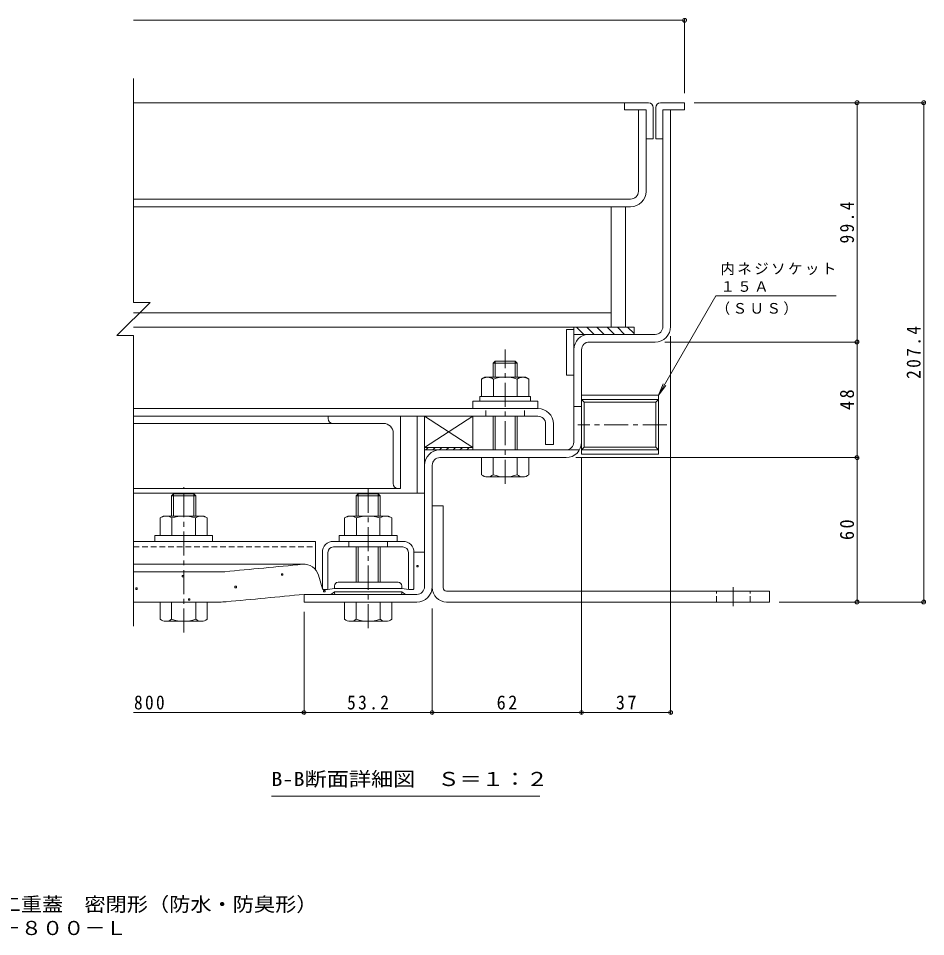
# Model space of a CAD drawing. Units: millimetres at full size. Extents: x -472 to 546, y -392 to 380.
# Drawn here: x 127.8 to 504.5, y -392.4 to -11 of the extents above; entities that cross this region are included whole.
import ezdxf
from ezdxf.enums import TextEntityAlignment as Align

# ---------------------------------------------------------------- set-up
doc = ezdxf.new("R2010")
doc.units = ezdxf.units.MM
doc.header["$LTSCALE"] = 2
doc.header["$PDMODE"] = 32
doc.header["$PDSIZE"] = 1.6
doc.linetypes.add('CHAIN1', pattern=[8, 5, -1, 1, -1])
doc.linetypes.add('DASHED1', pattern=[1.8, 1.2, -0.6])
for name, color, linetype, lineweight in [('D-1', 2, 'Continuous', 9), ('D-2', 3, 'Continuous', 9), ('D-3', 4, 'Continuous', 9), ('D-4', 4, 'Continuous', 9), ('D-5', 7, 'Continuous', 9), ('D-6', 6, 'Continuous', 9), ('D-7', 5, 'Continuous', 5), ('D-8', 5, 'Continuous', 5), ('D-9', 134, 'Continuous', 5), ('D-A', 3, 'Continuous', 9), ('D-B', 2, 'Continuous', 9), ('D-C', 7, 'Continuous', 9), ('D-E', 3, 'Continuous', 9), ('D-F', 7, 'Continuous', 9), ('F-5_F-5ﾚｲﾔ', 7, 'Continuous', 9)]:
    doc.layers.add(name, color=color, linetype=linetype, lineweight=lineweight)
doc.styles.add('ＭＳ ゴシック', font='')
doc.styles.get('ＭＳ ゴシック').set_extended_font_data('MS Gothic')

msp = doc.modelspace()

# ---------------------------------------------------------------- linework, layer by layer
at = {"layer": 'D-1'}
for p, q in [((395.405, -139.069), (395.405, -49.069)), ((395.405, -49.069), (398.605, -49.069)), ((398.605, -139.069), (398.605, -49.069)), ((392.205, -142.269), (364.804, -142.269)), ((358.404, -187.07), (358.404, -148.669)), ((361.604, -148.669), (361.604, -187.07)), ((364.804, -145.469), (392.205, -145.469)), ((393.604, -167.493), (361.604, -167.493)), ((361.604, -167.493), (361.604, -192.093)), ((393.604, -167.493), (393.604, -192.093)), ((392.442, -170.477), (362.766, -170.477)), ((362.766, -189.108), (362.766, -170.477)), ((393.604, -169.315), (392.442, -170.477)), ((392.442, -170.477), (392.442, -189.108)), ((361.604, -172.27), (358.404, -172.27)), ((360.747, -190.27), (302.805, -190.27)), ((361.604, -190.27), (362.766, -189.108)), ((393.604, -190.27), (361.604, -190.27)), ((392.442, -189.108), (362.766, -189.108)), ((393.604, -190.27), (392.442, -189.108)), ((324.905, -193.47), (302.805, -193.47)), ((334.905, -193.47), (355.204, -193.47)), ((393.604, -192.093), (361.604, -192.093)), ((296.405, -247.07), (296.405, -196.67)), ((299.605, -196.67), (299.605, -247.07)), ((246.405, -250.27), (293.205, -250.27))]:
    msp.add_line(p, q, dxfattribs=at)
for points in [[(393.604, -169.315), (361.604, -169.315), (362.766, -170.477)], [(293.205, -253.47), (246.405, -253.47), (246.405, -250.27)]]:
    msp.add_lwpolyline(points, dxfattribs=at)
for centre, radius, start, end in [((392.205, -139.069), 6.4, 270, 0), ((392.205, -139.069), 3.2, 270, 0), ((364.804, -148.669), 6.4, 90, 180), ((364.804, -148.669), 3.2, 90, 180), ((302.805, -196.67), 6.4, 90, 180), ((355.204, -187.07), 6.4, 270, 0), ((355.204, -187.07), 3.2, 270, 0), ((302.805, -196.67), 3.2, 90, 180), ((293.205, -247.07), 3.2, 270, 0), ((293.205, -247.07), 6.4, 270, 0)]:
    msp.add_arc(centre, radius, start, end, dxfattribs=at)
at = {"layer": 'D-2'}
for p, q in [((385.205, -82.869), (385.205, -49.069)), ((388.405, -49.069), (385.205, -49.069)), ((388.405, -82.869), (388.405, -49.069)), ((382.005, -86.069), (175.553, -86.069)), ((175.553, -89.269), (382.005, -89.269))]:
    msp.add_line(p, q, dxfattribs=at)
for radius in [6.4, 3.2]:
    msp.add_arc((382.005, -82.869), radius, 270, 0, dxfattribs=at)
at = {"layer": 'D-3'}
for p, q in [((379.405, -46.069), (175.553, -46.069)), ((379.405, -46.069), (379.405, -49.069)), ((389.405, -46.069), (379.405, -46.069)), ((379.405, -49.069), (388.405, -49.069)), ((388.405, -49.069), (388.405, -61.069)), ((391.405, -48.069), (391.405, -61.069)), ((392.405, -48.069), (392.405, -61.069)), ((394.405, -46.069), (404.405, -46.069)), ((395.405, -49.069), (395.405, -61.069)), ((388.405, -61.069), (391.405, -61.069)), ((392.405, -61.069), (395.405, -61.069))]:
    msp.add_line(p, q, dxfattribs=at)
msp.add_lwpolyline([(404.405, -46.069), (404.405, -49.069), (395.405, -49.069)], dxfattribs=at)
for centre, start, end in [((389.405, -48.069), 0, 90), ((394.405, -48.069), 90, 180)]:
    msp.add_arc(centre, 2, start, end, dxfattribs=at)
at = {"layer": 'D-4'}
for p, q in [((292.005, -232.8), (296.405, -232.8)), ((292.005, -248.02), (292.005, -232.87)), ((296.405, -247.07), (296.405, -232.8)), ((246.394, -237.741), (175.553, -237.741)), ((175.553, -240.97), (210.737, -240.97)), ((254.005, -248.02), (252.414, -242.313)), ((259.005, -247.77), (256.055, -248.27)), ((287.005, -247.77), (259.005, -247.77)), ((246.405, -250.27), (257.509, -250.27)), ((254.255, -248.27), (254.005, -248.02)), ((256.055, -248.27), (254.255, -248.27)), ((259.005, -249.27), (257.509, -250.27)), ((259.005, -249.27), (287.005, -249.27)), ((287.005, -249.27), (288.5, -250.27)), ((293.205, -250.27), (288.5, -250.27)), ((211.31, -253.47), (175.553, -253.47))]:
    msp.add_line(p, q, dxfattribs=at)
at = {"layer": 'D-4', "color": 134, "lineweight": 5}
for p, q in [((259.005, -246.77), (259.005, -247.77)), ((259.005, -247.77), (287.005, -247.77)), ((285.505, -245.27), (260.505, -245.27)), ((287.005, -246.77), (287.005, -247.77)), ((259.005, -249.27), (287.005, -249.27)), ((259.005, -249.77), (259.005, -249.27)), ((286.505, -250.27), (259.505, -250.27)), ((287.005, -249.77), (287.005, -249.27))]:
    msp.add_line(p, q, dxfattribs=at)
at = {"layer": 'D-4', "color": 2}
for points in [[(293.153, -238.849), (293.153, -238.248), (293.753, -238.248), (293.753, -238.849)], [(195.801, -243.01), (195.801, -242.41), (196.401, -242.41), (196.401, -243.01)], [(237.027, -242.316), (237.027, -241.716), (237.627, -241.716), (237.627, -242.316)], [(176.483, -248.186), (176.483, -247.586), (177.083, -247.586), (177.083, -248.186)], [(217.708, -247.493), (217.708, -246.892), (218.308, -246.892), (218.308, -247.493)], [(254.516, -249.201), (254.516, -248.601), (255.116, -248.601), (255.116, -249.201)], [(198.39, -252.669), (198.39, -252.069), (198.99, -252.069), (198.99, -252.669)]]:
    msp.add_lwpolyline(points, close=True, dxfattribs=at)
at = {"layer": 'D-4'}
msp.add_lwpolyline([(287.005, -247.77), (289.955, -248.27), (291.755, -248.27), (292.005, -248.02)], dxfattribs=at)
for centre, radius, start, end in [((-253.595, 4839.522), 5101.792, 275.2529, 275.61726), ((246.394, -243.991), 6.25, 15.57156, 95.61726), ((210.737, -210.97), 30, 270, 275.2529), ((293.205, -247.07), 3.2, 270, 0), ((-253.595, 4839.522), 5114.292, 275.24643, 275.6105), ((211.31, -223.47), 30, 270, 275.24643)]:
    msp.add_arc(centre, radius, start, end, dxfattribs=at)
at = {"layer": 'D-4', "color": 134, "lineweight": 5}
for centre, radius, start, end in [((260.505, -246.77), 1.5, 90, 180), ((285.505, -246.77), 1.5, 0, 90), ((259.505, -249.77), 0.5, 180, 270), ((286.505, -249.77), 0.5, 270, 0)]:
    msp.add_arc(centre, radius, start, end, dxfattribs=at)
at = {"layer": 'D-5'}
for p, q in [((417.407, -126.265), (467.275, -126.265)), ((393.604, -167.493), (396.648, -163.526)), ((344.324, -334.141), (232.824, -334.141))]:
    msp.add_line(p, q, dxfattribs=at)
msp.add_lwpolyline([(417.407, -126.265), (393.604, -167.493), (395.518, -162.873)], dxfattribs=at)
at = {"layer": 'D-6'}
for p, q in [((358.404, -159.269), (358.404, -139.269)), ((383.404, -139.269), (358.404, -139.269)), ((362.543, -142.269), (359.543, -139.269)), ((366.785, -142.269), (363.785, -139.269)), ((371.028, -142.269), (368.028, -139.269)), ((375.271, -142.269), (372.271, -139.269)), ((379.514, -142.269), (376.514, -139.269)), ((383.404, -141.917), (380.756, -139.269)), ((383.404, -142.269), (383.404, -139.269)), ((383.404, -142.269), (358.404, -142.269)), ((355.404, -159.269), (358.404, -159.269)), ((316.405, -176.27), (296.405, -189.27)), ((296.405, -176.27), (296.405, -189.27)), ((316.405, -189.27), (296.405, -189.27))]:
    msp.add_line(p, q, dxfattribs=at)
at = {"layer": 'D-6', "color": 134, "lineweight": 5}
for p, q in [((296.405, -176.27), (296.405, -208.27)), ((293.405, -208.27), (175.553, -208.27)), ((293.405, -208.27), (296.405, -208.27))]:
    msp.add_line(p, q, dxfattribs=at)
at = {"layer": 'D-6'}
msp.add_lwpolyline([(358.404, -140.269), (355.404, -140.269), (355.404, -159.269)], dxfattribs=at)
at = {"layer": 'D-6', "color": 134, "lineweight": 5}
msp.add_lwpolyline([(296.405, -176.27), (293.405, -176.27), (293.405, -208.27)], dxfattribs=at)
at = {"layer": 'D-6'}
msp.add_lwpolyline([(316.405, -189.27), (316.405, -176.27), (296.405, -176.27)], close=True, dxfattribs=at)
at = {"layer": 'D-7', "linetype": 'CHAIN1'}
for p, q in [((329.905, -204.347), (329.905, -148.618)), ((196.405, -266.168), (196.405, -205.681)), ((273.005, -264.347), (273.005, -206.618))]:
    msp.add_line(p, q, dxfattribs=at)
at = {"layer": 'D-7'}
for p, q in [((325.717, -153.47), (324.905, -154.282)), ((334.905, -154.282), (324.905, -154.282)), ((324.905, -160.07), (324.905, -154.282)), ((334.093, -153.47), (325.717, -153.47)), ((325.717, -160.07), (325.717, -153.47)), ((334.093, -153.47), (334.905, -154.282)), ((334.093, -160.07), (334.093, -153.47)), ((334.905, -154.282), (334.905, -160.07)), ((324.905, -190.27), (324.905, -176.27)), ((325.717, -190.27), (325.717, -176.27)), ((334.093, -190.27), (334.093, -176.27)), ((334.905, -176.27), (334.905, -190.27)), ((320.105, -200.575), (320.105, -193.47)), ((339.705, -193.47), (320.105, -193.47)), ((324.905, -200.575), (324.905, -193.47)), ((334.905, -193.47), (334.905, -200.575)), ((339.705, -200.575), (339.705, -193.47)), ((337.305, -201.47), (322.505, -201.47)), ((191.405, -217.77), (191.405, -209.282)), ((192.217, -217.77), (192.217, -208.47)), ((200.593, -217.77), (200.593, -208.47)), ((201.405, -209.282), (201.405, -209.282)), ((201.405, -209.282), (201.405, -217.77)), ((268.817, -208.47), (268.005, -209.282)), ((278.005, -209.282), (268.005, -209.282)), ((268.005, -217.77), (268.005, -209.282)), ((277.193, -208.47), (268.817, -208.47)), ((268.817, -217.77), (268.817, -208.47)), ((277.193, -208.47), (278.005, -209.282)), ((277.193, -217.77), (277.193, -208.47)), ((278.005, -217.77), (278.005, -209.282)), ((268.005, -245.27), (268.005, -230.57)), ((268.817, -245.27), (268.817, -230.57)), ((277.193, -245.27), (277.193, -230.57)), ((278.005, -245.27), (278.005, -230.57)), ((206.205, -253.47), (186.605, -253.47)), ((186.605, -260.575), (186.605, -253.47)), ((191.405, -260.575), (191.405, -253.47)), ((201.405, -260.575), (201.405, -253.47)), ((206.205, -260.575), (206.205, -253.47)), ((263.205, -260.575), (263.205, -253.47)), ((282.805, -253.47), (263.205, -253.47)), ((268.005, -260.575), (268.005, -253.47)), ((278.005, -260.575), (278.005, -253.47)), ((282.805, -260.575), (282.805, -253.47)), ((189.005, -261.47), (203.805, -261.47)), ((280.405, -261.47), (265.605, -261.47))]:
    msp.add_line(p, q, dxfattribs=at)
at = {"layer": 'D-7', "color": 2, "lineweight": 9}
for p, q in [((320.09, -160.829), (321.405, -160.07)), ((338.405, -160.07), (321.405, -160.07)), ((320.09, -160.829), (320.09, -168.07)), ((324.997, -160.829), (324.997, -168.07)), ((334.812, -160.829), (334.812, -168.07))]:
    msp.add_line(p, q, dxfattribs=at)
at = {"layer": 'D-7', "color": 134}
for p, q in [((316.405, -170.07), (316.405, -173.07)), ((316.405, -170.07), (343.405, -170.07)), ((343.405, -170.07), (343.405, -173.07)), ((316.405, -173.07), (343.405, -173.07)), ((184.405, -225.77), (184.405, -228.27)), ((208.405, -225.77), (184.405, -225.77)), ((261.005, -225.77), (261.005, -228.27)), ((285.005, -225.77), (261.005, -225.77))]:
    msp.add_line(p, q, dxfattribs=at)
at = {"layer": 'D-7', "color": 6, "lineweight": 9}
for p, q in [((319.405, -168.07), (319.405, -170.07)), ((319.405, -170.07), (340.405, -170.07))]:
    msp.add_line(p, q, dxfattribs=at)
at = {"layer": 'D-7', "color": 2, "lineweight": 9}
msp.add_lwpolyline([(338.405, -160.07), (339.72, -160.829), (339.72, -168.07), (320.09, -168.07)], dxfattribs=at)
at = {"layer": 'D-7', "color": 6, "lineweight": 9}
msp.add_lwpolyline([(319.405, -168.07), (340.405, -168.07), (340.405, -170.07)], dxfattribs=at)
at = {"layer": 'D-7'}
for points in [[(200.593, -208.47), (192.217, -208.47), (191.405, -209.282)], [(191.405, -209.282), (201.405, -209.282), (201.405, -209.282)], [(200.593, -208.47), (201.405, -209.282), (201.405, -209.282)]]:
    msp.add_lwpolyline(points, dxfattribs=at)
at = {"layer": 'D-7', "color": 134}
for points in [[(208.405, -225.77), (208.405, -228.27), (184.405, -228.27)], [(285.005, -225.77), (285.005, -228.27), (261.005, -228.27)]]:
    msp.add_lwpolyline(points, dxfattribs=at)
at = {"layer": 'D-7', "color": 2, "lineweight": 9}
for centre, radius, start, end in [((322.986, -165.846), 5.793, 94.38438, 120), ((322.39, -164.909), 4.842, 57.42749, 88.18784), ((329.905, -176.31), 16.241, 72.41188, 107.5881), ((337.419, -164.909), 4.842, 91.81215, 122.57249), ((336.823, -165.846), 5.793, 59.99998, 85.6156)]:
    msp.add_arc(centre, radius, start, end, dxfattribs=at)
at = {"layer": 'D-7'}
for centre, radius, start, end in [((322.505, -197.804), 3.666, 229.1022, 310.89809), ((329.905, -187.054), 14.416, 249.70546, 290.29454), ((337.305, -197.804), 3.666, 229.10191, 310.8978), ((189.005, -257.804), 3.666, 229.1022, 310.89809), ((196.405, -247.054), 14.416, 249.70546, 290.29454), ((203.805, -257.804), 3.666, 229.10191, 310.8978), ((265.605, -257.804), 3.666, 229.1022, 310.89809), ((273.005, -247.054), 14.416, 249.70546, 290.29454), ((280.405, -257.804), 3.666, 229.10191, 310.8978)]:
    msp.add_arc(centre, radius, start, end, dxfattribs=at)
at = {"layer": 'D-8'}
for p in [(373.905, -89.269), (379.905, -139.269)]:
    msp.add_line(p, (379.905, -89.269), dxfattribs=at)
msp.add_lwpolyline([(373.905, -89.269), (373.905, -139.269), (379.905, -139.269)], dxfattribs=at)
at = {"layer": 'D-9'}
for p, q in [((373.905, -89.269), (175.553, -89.269)), ((373.905, -139.269), (373.905, -89.269)), ((373.905, -133.269), (175.553, -133.269)), ((373.905, -139.269), (175.553, -139.269))]:
    msp.add_line(p, q, dxfattribs=at)
at = {"layer": 'D-A'}
for p, q in [((343.505, -173.07), (175.553, -173.07)), ((343.505, -176.27), (175.553, -176.27)), ((346.705, -179.47), (346.705, -188.07)), ((349.905, -179.47), (349.905, -188.07)), ((346.705, -188.07), (349.905, -188.07))]:
    msp.add_line(p, q, dxfattribs=at)
at = {"layer": 'D-A', "linetype": 'DASHED1'}
for p, q in [((321.904, -176.27), (321.904, -173.07)), ((337.905, -176.27), (337.905, -173.07))]:
    msp.add_line(p, q, dxfattribs=at)
at = {"layer": 'D-A'}
for radius in [6.4, 3.2]:
    msp.add_arc((343.505, -179.47), radius, 0, 90, dxfattribs=at)
at = {"layer": 'D-B', "color": 6}
for p, q in [((256.405, -177.27), (256.405, -176.27)), ((286.405, -176.27), (286.405, -206.27)), ((279.405, -179.27), (175.553, -179.27)), ((283.405, -183.27), (283.405, -204.27)), ((286.405, -206.271), (175.553, -206.271))]:
    msp.add_line(p, q, dxfattribs=at)
at = {"layer": 'D-B'}
for p, q in [((187.905, -217.77), (204.905, -217.77)), ((191.497, -218.529), (191.497, -225.77)), ((201.312, -218.529), (201.312, -225.77)), ((206.22, -218.529), (204.905, -217.77)), ((206.22, -218.529), (206.22, -225.77)), ((264.505, -217.77), (281.505, -217.77)), ((268.097, -218.529), (268.097, -225.77)), ((277.912, -218.529), (277.912, -225.77)), ((282.82, -218.529), (281.505, -217.77)), ((282.82, -218.529), (282.82, -225.77))]:
    msp.add_line(p, q, dxfattribs=at)
at = {"layer": 'D-B', "color": 7}
for p, q in [((175.553, -228.27), (251.193, -228.27)), ((251.193, -239.987), (251.193, -228.27)), ((258.605, -228.27), (287.405, -228.27)), ((287.405, -230.57), (258.605, -230.57)), ((254.005, -248.02), (254.005, -232.87)), ((256.305, -248.02), (256.305, -232.87)), ((289.705, -248.02), (289.705, -232.87)), ((292.005, -248.02), (292.005, -232.87)), ((254.255, -248.27), (254.005, -248.02)), ((256.055, -248.27), (254.255, -248.27)), ((256.055, -248.27), (256.305, -248.02)), ((289.955, -248.27), (289.705, -248.02)), ((291.755, -248.27), (289.955, -248.27)), ((291.755, -248.27), (292.005, -248.02))]:
    msp.add_line(p, q, dxfattribs=at)
at = {"layer": 'D-B', "color": 7, "linetype": 'DASHED1'}
for p, q in [((265.005, -230.57), (265.005, -228.27)), ((281.005, -230.57), (281.005, -228.27)), ((175.553, -230.57), (251.193, -230.57))]:
    msp.add_line(p, q, dxfattribs=at)
at = {"layer": 'D-B'}
for points in [[(187.905, -217.77), (186.59, -218.529), (186.59, -225.77), (206.22, -225.77)], [(264.505, -217.77), (263.19, -218.529), (263.19, -225.77), (282.82, -225.77)]]:
    msp.add_lwpolyline(points, dxfattribs=at)
at = {"layer": 'D-B', "color": 6}
for centre, radius, start, end in [((258.405, -177.27), 2, 180, 270), ((279.405, -183.27), 4, 0, 90), ((285.405, -204.27), 2, 180, 270)]:
    msp.add_arc(centre, radius, start, end, dxfattribs=at)
at = {"layer": 'D-B'}
for centre, radius, start, end in [((189.487, -223.546), 5.793, 94.3844, 120.00002), ((188.891, -222.609), 4.842, 57.42751, 88.18785), ((196.405, -234.01), 16.241, 72.4119, 107.58812), ((203.919, -222.609), 4.842, 91.81216, 122.57251), ((203.323, -223.546), 5.793, 60, 85.61562), ((266.087, -223.546), 5.793, 94.3844, 120.00002), ((265.491, -222.609), 4.842, 57.42751, 88.18785), ((273.005, -234.01), 16.241, 72.4119, 107.58812), ((280.519, -222.609), 4.842, 91.81216, 122.57251), ((279.923, -223.546), 5.793, 60, 85.61562)]:
    msp.add_arc(centre, radius, start, end, dxfattribs=at)
at = {"layer": 'D-B', "color": 7}
for centre, radius, start, end in [((258.605, -232.87), 4.6, 90, 180), ((287.405, -232.87), 4.6, 0, 90), ((258.605, -232.87), 2.3, 90, 180), ((287.405, -232.87), 2.3, 0, 90)]:
    msp.add_arc(centre, radius, start, end, dxfattribs=at)
at = {"layer": 'D-C'}
for p, q in [((296.975, -190.27), (297.975, -189.27)), ((299.803, -190.27), (300.803, -189.27)), ((302.632, -190.27), (303.632, -189.27)), ((305.46, -190.27), (306.46, -189.27)), ((308.289, -190.27), (309.289, -189.27)), ((311.117, -190.27), (312.117, -189.27)), ((313.945, -190.27), (314.945, -189.27))]:
    msp.add_line(p, q, dxfattribs=at)
msp.add_lwpolyline([(316.405, -189.27), (316.405, -190.27), (296.405, -190.27), (296.405, -189.27)], close=True, dxfattribs=at)
at = {"layer": 'D-E'}
for p, q in [((299.605, -213.469), (304.105, -213.469)), ((299.605, -247.47), (299.605, -213.469)), ((304.105, -247.47), (304.105, -213.469)), ((305.605, -248.97), (439.605, -248.97)), ((439.605, -248.97), (439.605, -253.47)), ((305.605, -253.47), (439.605, -253.47))]:
    msp.add_line(p, q, dxfattribs=at)
at = {"layer": 'D-E', "linetype": 'CHAIN1'}
msp.add_line((424.605, -255.216), (424.605, -247.327), dxfattribs=at)
at = {"layer": 'D-E', "linetype": 'DASHED1'}
for p, q in [((417.605, -253.47), (417.605, -248.97)), ((431.605, -253.47), (431.605, -248.97))]:
    msp.add_line(p, q, dxfattribs=at)
at = {"layer": 'D-E'}
for radius, start in [(6, 180), (1.5, 180.00027)]:
    msp.add_arc((305.605, -247.47), radius, start, 270, dxfattribs=at)
at = {"layer": 'D-F'}
for p, q in [((404.405, -11.222), (404.405, -42.069)), ((404.405, -11.822), (175.553, -11.822)), ((175.553, -36.069), (175.553, -128.988)), ((504.291, -46.069), (408.405, -46.069)), ((476.018, -46.069), (476.018, -145.469)), ((503.691, -46.069), (503.691, -253.47)), ((182.434, -128.988), (168.671, -142.751)), ((175.553, -128.988), (182.434, -128.988)), ((175.553, -142.751), (168.671, -142.751)), ((175.553, -142.751), (175.553, -263.47)), ((398.605, -299.963), (398.605, -143.069)), ((476.618, -145.469), (396.205, -145.469)), ((476.018, -193.47), (476.018, -145.469)), ((476.618, -193.47), (359.204, -193.47)), ((361.604, -299.963), (361.604, -193.73)), ((476.018, -253.47), (476.018, -193.47)), ((504.291, -253.47), (443.605, -253.47)), ((246.405, -299.963), (246.405, -257.47)), ((299.605, -299.963), (299.605, -256.093)), ((246.405, -299.363), (175.553, -299.363)), ((299.605, -299.363), (246.405, -299.363)), ((361.604, -299.363), (299.605, -299.363)), ((361.604, -299.363), (398.605, -299.363))]:
    msp.add_line(p, q, dxfattribs=at)
at = {"layer": 'D-F', "linetype": 'CHAIN1'}
msp.add_line((397.006, -179.793), (360.132, -179.793), dxfattribs=at)
at = {"layer": 'D-F'}
for p in [(404.405, -11.822), (476.018, -46.069), (503.691, -46.069), (476.018, -145.469), (476.018, -193.47), (476.018, -253.47), (503.691, -253.47), (246.405, -299.363), (299.605, -299.363), (361.604, -299.363), (398.605, -299.363)]:
    msp.add_point(p, dxfattribs=at)

# ---------------------------------------------------------------- texts
at = {"layer": 'D-5', "color": 2, "style": 'ＭＳ ゴシック', "width": 1.15}
msp.add_text('B-B断面詳細図\u3000Ｓ＝１：２', height=5.865, dxfattribs=at).set_placement((232.824, -331.641), align=Align.BOTTOM_LEFT)
at = {"layer": 'D-5', "char_height": 4.399, "attachment_point": 7, "style": 'ＭＳ ゴシック'}
for s, insert in [('\\T1.17;内ネジソケット', (419.275, -117.697)), ('\\T1.17;１５Ａ', (419.275, -124.664)), ('\\T1.17;（ＳＵＳ）', (417.342, -134.234))]:
    msp.add_mtext(s, dxfattribs=dict(at, insert=insert))
at = {"layer": 'D-F', "color": 2, "char_height": 5.865, "attachment_point": 7, "rotation": 90, "style": 'ＭＳ ゴシック'}
for s, insert in [('\\T1.28;\\W0.9;99.4', (474.818, -104.519)), ('\\T1.28;\\W0.9;207.4', (502.491, -160.769)), ('\\T1.27;\\W0.95;48', (474.818, -173.719)), ('\\T1.27;\\W0.95;60', (474.818, -227.72))]:
    msp.add_mtext(s, dxfattribs=dict(at, insert=insert))
at = {"layer": 'D-F', "color": 2, "char_height": 5.865, "attachment_point": 7, "style": 'ＭＳ ゴシック'}
for s, insert in [('\\T1.27;\\W0.9;800', (175.778, -298.163)), ('\\T1.28;\\W0.9;53.2', (264.255, -298.163)), ('\\T1.27;\\W0.95;62', (326.355, -298.163)), ('\\T1.27;\\W0.95;37', (375.854, -298.163))]:
    msp.add_mtext(s, dxfattribs=dict(at, insert=insert))
at = {"layer": 'F-5_F-5ﾚｲﾔ', "color": 2, "style": 'ＭＳ ゴシック', "width": 1.1}
for s, p in [('１時間遮炎\u3000充填用（充填深さ：３０ｍｍ）\u3000屋内用\u3000二重蓋\u3000密閉形（防水・防臭形）', (-100.021, -383.701)), ('スチール製\u3000ステンレス目地\u3000マシンハッチ\u3000Ｗ－６Ｅ－８００－Ｌ', (-100.021, -393.542))]:
    msp.add_text(s, height=5.865, dxfattribs=at).set_placement(p, align=Align.BOTTOM_LEFT)

doc.saveas('drawing.dxf')
